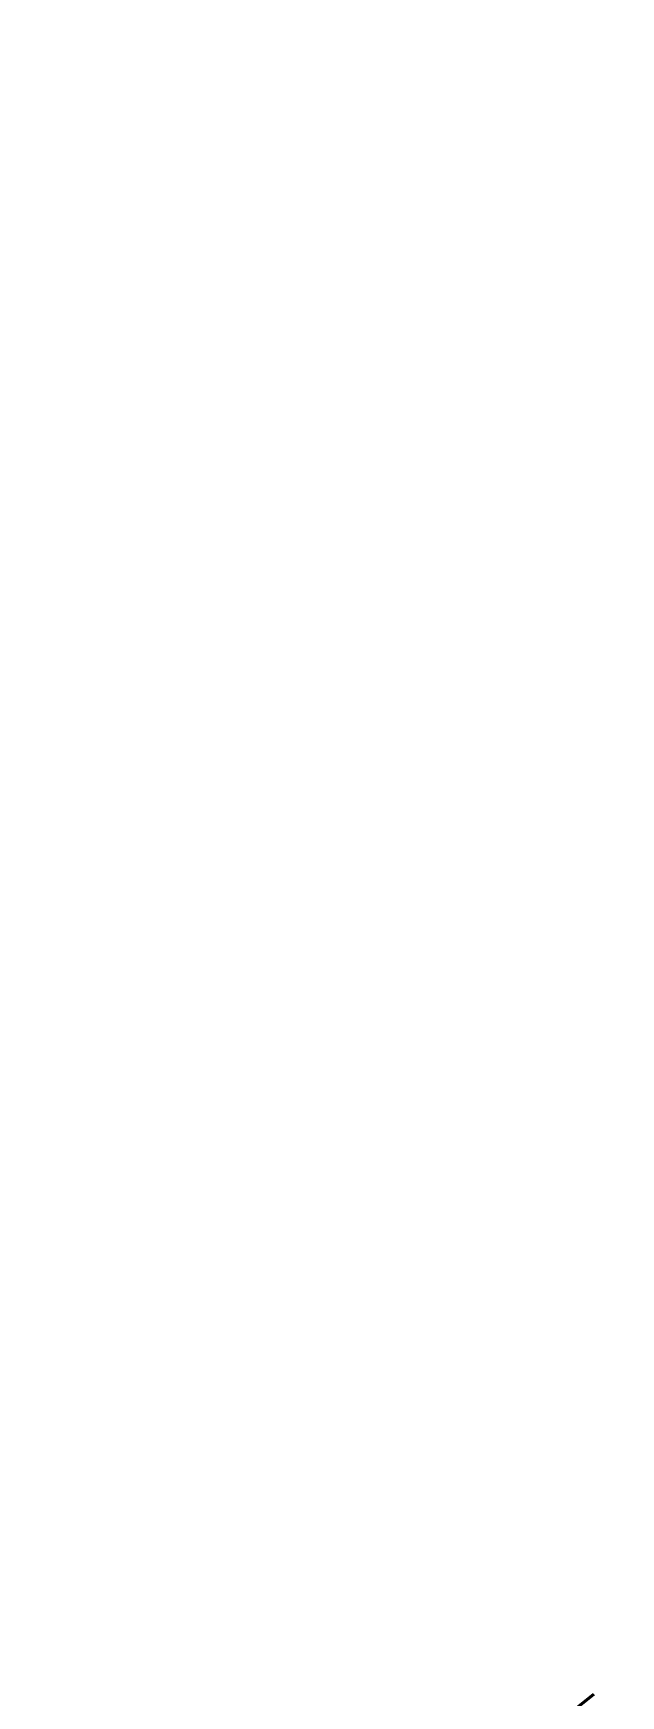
# Model space of a CAD drawing. Header units: metres. Extents: x 544752 to 548977, y 1840603 to 1844608.
# Drawn here: x 548339.91 to 548354.75, y 1841760.19 to 1841802.2 of the extents above; entities that cross this region are included whole.
import ezdxf

# ---------------------------------------------------------------- set-up
doc = ezdxf.new("R2010")
doc.units = ezdxf.units.M
doc.header["$MEASUREMENT"] = 0
doc.linetypes.add('ACAD_ISO02W100', pattern=[15, 12, -3])
doc.layers.add('C-ROAD', color=7, linetype='Continuous')
doc.layers.add('C-ROAD-SAMP-TEXT', color=11, linetype='Continuous', lineweight=0)

msp = doc.modelspace()

# ---------------------------------------------------------------- texts
at = {"layer": 'C-ROAD-SAMP-TEXT', "color": 1, "linetype": 'Continuous', "lineweight": 13, "insert": (548353.1115634196, 1841758.300682093), "char_height": 1.8, "width": 4.761428571428572, "attachment_point": 5, "rotation": 39.00028207757308, "bg_fill": 3, "box_fill_scale": 1.416666666666667, "bg_fill_color": 256, "bg_fill_true_color": 13158600, "bg_fill_transparency": 0}
msp.add_mtext('{\\Fsimplex.shx|c0;C35}', dxfattribs=at)

# ---------------------------------------------------------------- next in the draw order: linework, layer by layer
at = {"layer": 'C-ROAD', "color": 1, "linetype": 'ACAD_ISO02W100', "lineweight": -3, "ltscale": 0.1, "const_width": 3, "flags": 128}
msp.add_lwpolyline([(548341.4083877621, 1841738.187327676, 0.4986981068242329), (548373.9848435738, 1841800.702272665)], format="xyb", dxfattribs=at)

doc.saveas('drawing.dxf')
